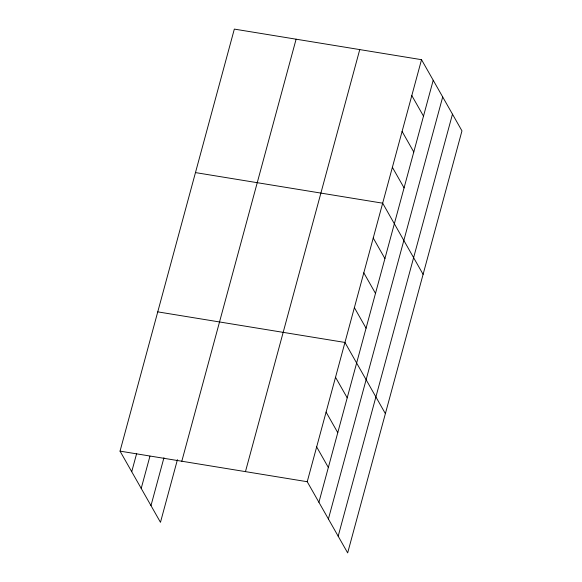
<?xml version="1.0" encoding="UTF-8"?>
<svg xmlns="http://www.w3.org/2000/svg" width="582" height="582" viewBox="0 0 582 582"><rect width="100%" height="100%" fill="white"/><g stroke="black" fill="none" stroke-linecap="round" stroke-linejoin="round"><path stroke-width="0.87" d="M177.445 459.642L160.472 522.316L120.038 451.137L234.335 29.1L421.528 59.684L461.963 130.863L347.665 552.9L307.231 481.721L421.528 59.684M131.728 471.711L136.675 453.429M141.215 488.407L149.938 456.201M150.985 505.613L163.949 457.736M181.81 461.228L296.107 39.19M245.458 471.631L359.756 49.594M318.914 502.295L433.212 80.258M328.401 518.999L442.698 96.961M338.178 536.204L452.476 114.167M195.472 172.592L382.665 203.183L423.099 274.355M157.758 311.865L344.951 342.449L385.379 413.627M120.038 451.137L307.231 481.721M411.809 95.557L423.5 116.131M402.097 131.437L413.78 152.004M392.384 167.31L404.068 187.877M373.237 238.002L384.92 258.568M363.808 272.82L375.492 293.386M354.38 307.631L366.063 328.204M335.516 377.267L347.207 397.841M326.087 412.085L337.778 432.659M316.659 446.903L328.343 467.477"/></g></svg>
